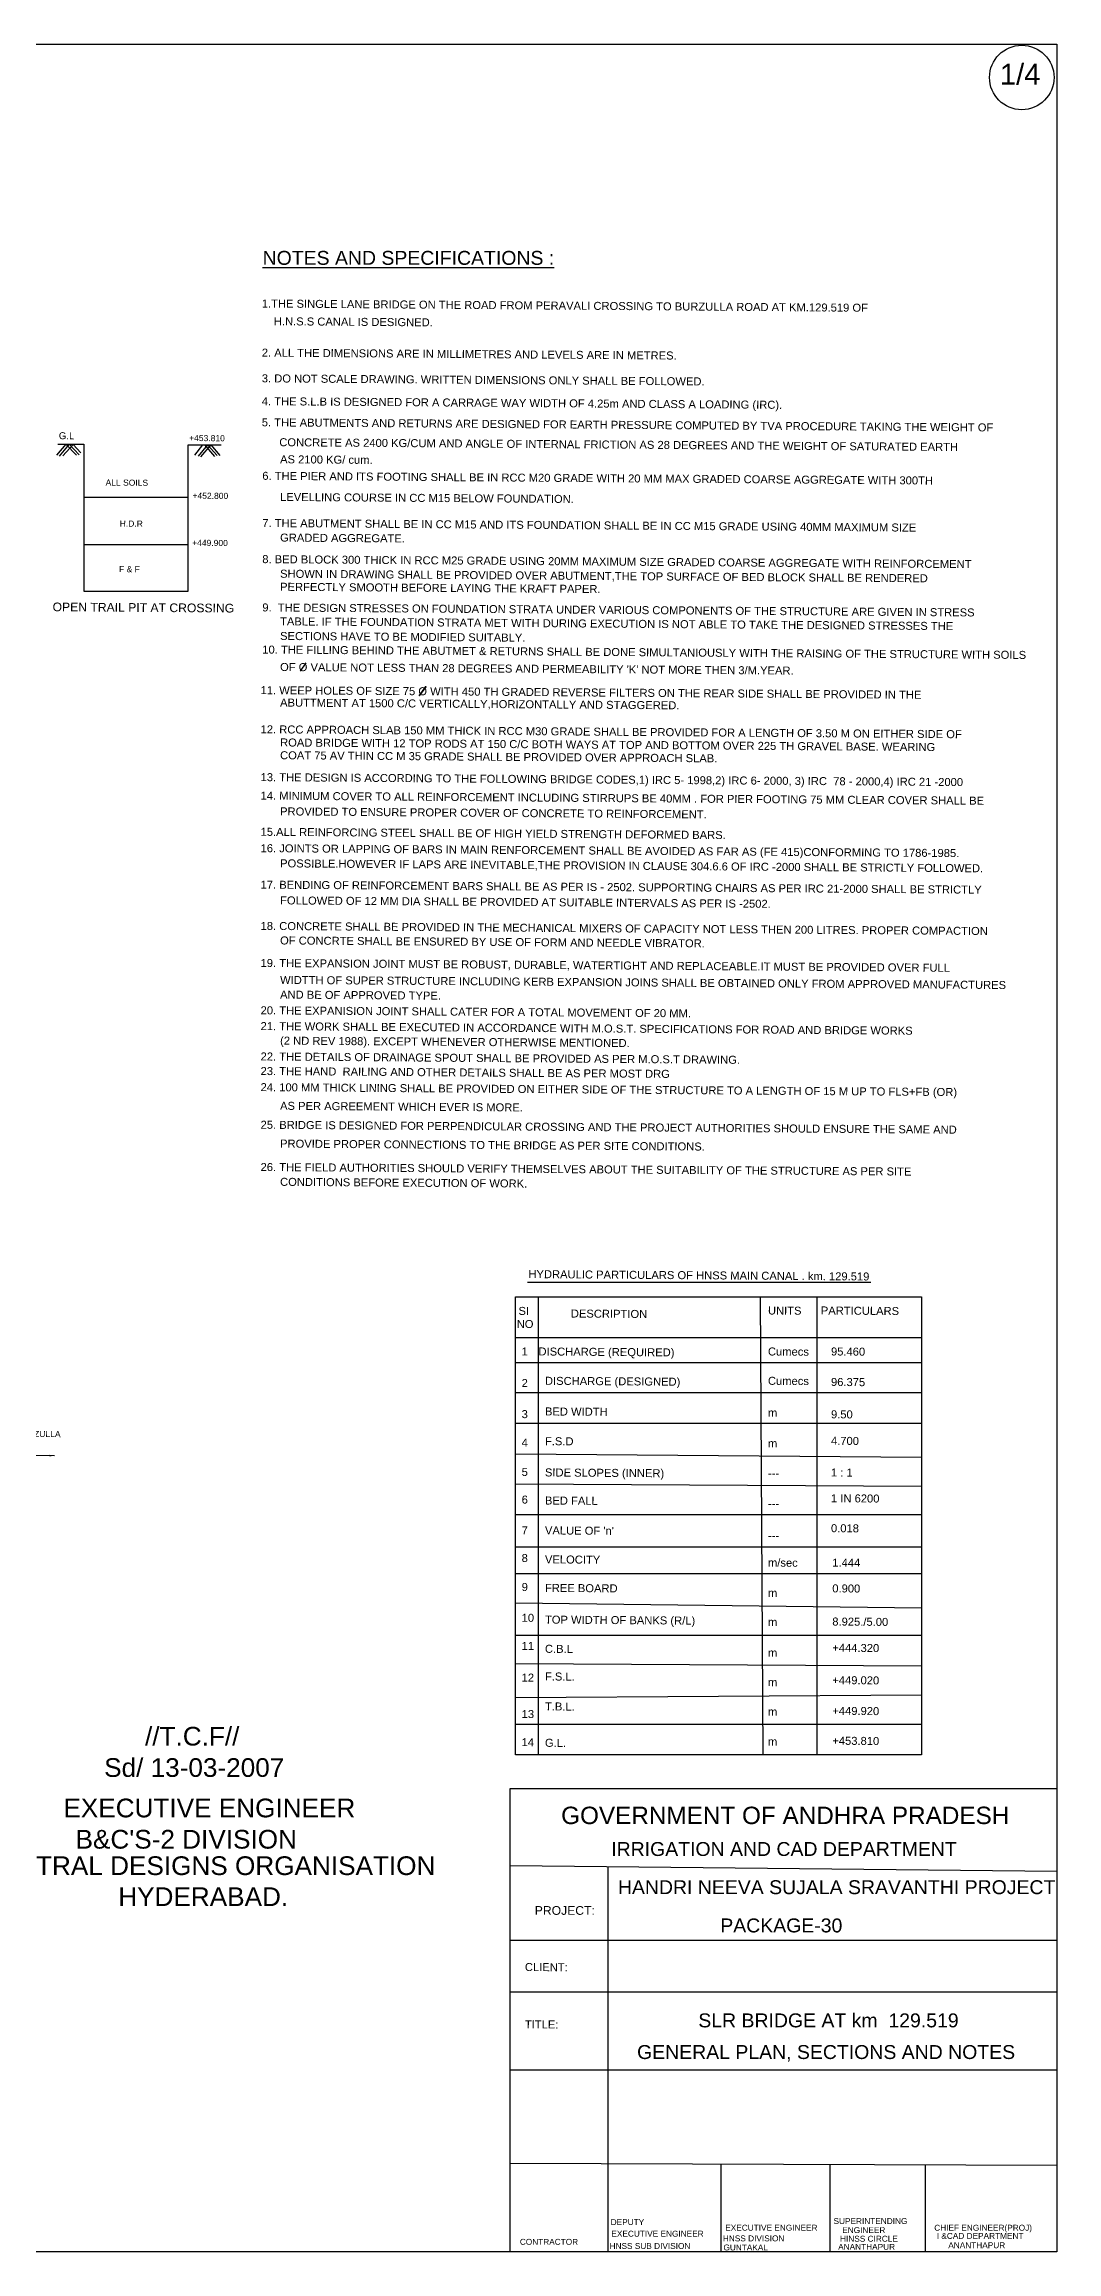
# Model space of a CAD drawing. Header units: millimetres. Extents: x 3893 to 82843, y 1293 to 64748.
# Drawn here: x 53733 to 82843, y 1293 to 64748 of the extents above; entities that cross this region are included whole.
import ezdxf

# ---------------------------------------------------------------- set-up
doc = ezdxf.new("R2010")
doc.units = ezdxf.units.MM
doc.header["$MEASUREMENT"] = 0
doc.layers.add('DRAWING', color=7, linetype='Continuous')
doc.layers.add('TEXT', color=7, linetype='Continuous')
doc.styles.get("Standard").update_dxf_attribs({"font": 'arial.ttf'})
doc.dimstyles.get("Standard").update_dxf_attribs({"dimtxt": 200, "dimasz": 150, "dimexe": 0.18, "dimexo": 0.0625, "dimgap": 0.09, "dimtad": 0, "dimdec": 0, "dimzin": 0, "dimdsep": 46, "dimtxsty": 'Standard', "dimcen": 0.09, "dimse1": 1, "dimse2": 1, "dimadec": 0, "dimazin": 0, "dimtfac": 1, "dimtdec": 0, "dimtofl": 0, "dimtmove": 0, "dimatfit": 3, "dimfxl": 1, "dimtolj": 1, "dimtzin": 0, "dimarcsym": 0})

msp = doc.modelspace()

# ---------------------------------------------------------------- linework, layer by layer
msp.add_lwpolyline([(82842.7, 1293.3), (3892.9, 1293.3), (3892.9, 64747.6), (82842.7, 64747.6)], close=True)
msp.add_circle((81834.2, 63789.7), 927)
at = {"layer": 'DRAWING'}
for points in [[(54360.8, 53253.7), (54088, 52930.4)], [(54122, 53253.7), (54876.5, 53253.7), (54876.5, 49021.6), (57871.3, 49021.6), (57871.3, 53230.5), (58823.1, 53230.5)], [(54451.8, 53253.7), (54164.9, 52909.5)], [(54577.7, 53253.7), (54269.9, 52916.4)], [(54360.8, 53253.7), (54661.6, 52930.4)], [(54451.8, 53253.7), (54738.6, 52944.4)], [(54563.2, 53237.8), (54787.6, 53000.3)], [(58285.5, 53230.5), (58054.6, 52930.4)], [(58425.4, 53230.5), (58159.5, 52902.5)], [(58523.3, 53230.5), (58229.5, 52881.5)], [(58341.4, 53230.5), (58628.3, 52895.5)], [(58425.4, 53230.5), (58705.2, 52923.4)], [(58523.3, 53230.5), (58782.2, 52923.4)], [(54876.5, 51723.2), (57871.3, 51723.2)], [(54876.5, 50366.6), (57871.3, 50366.6)]]:
    msp.add_lwpolyline(points, dxfattribs=at)
at = {"layer": 'TEXT'}
msp.add_line((61254.1, 46969.5), (61090.6, 46724.3), dxfattribs=at)
at = {"layer": 'TEXT', "lineweight": 30}
for p, q in [((64710.8, 46288), (64512.3, 46013.5)), ((64705.1, 46288), (64512.3, 46013.5)), ((64512.3, 46013.5), (64705.1, 46288)), ((64705.1, 46288), (64514, 46015.8)), ((64514, 46015.8), (64705.1, 46288)), ((64705.1, 46288), (64514, 46015.8)), ((67628.6, 29166.4), (77492.8, 29166.4)), ((67931.3, 28745.7), (67931.3, 15578.5)), ((74316.3, 28745.7), (74388.1, 15578.5)), ((75942.5, 28745.7), (75942.5, 15578.5)), ((67285.7, 27574.8), (78955.6, 27574.8)), ((67285.7, 26857.9), (78955.6, 26857.9)), ((78955.6, 26857.9), (78955.6, 26857.9)), ((67285.7, 25997.6), (78955.6, 25997.6)), ((67285.7, 25113.4), (78955.6, 25113.4)), ((67285.7, 24229.2), (78955.6, 24133.6)), ((78955.6, 24133.6), (78955.6, 24133.6)), ((67285.7, 23368.9), (78955.6, 23297.2)), ((67285.7, 22484.7), (78955.6, 22484.7)), ((67285.7, 21552.7), (78955.6, 21552.7)), ((67285.7, 20788), (78955.6, 20788)), ((67285.7, 19951.6), (78955.6, 19808.2)), ((67285.7, 19019.6), (78955.6, 19019.6)), ((67285.7, 18207.1), (78955.6, 18135.4)), ((67285.7, 17227.4), (78955.6, 17299)), ((67285.7, 16462.6), (78955.6, 16462.6)), ((67132, 12402.2), (82842.7, 12234.3)), ((69932.2, 12372.3), (69932.2, 1293.3)), ((67132, 10247.6), (82842.7, 10247.6)), ((67132, 8764.5), (82842.7, 8764.5)), ((67132, 6526), (82842.7, 6526)), ((67132, 3839.7), (82842.7, 3783.7)), ((73181.1, 3818.2), (73181.1, 1293.3)), ((76317.5, 3807), (76317.5, 1293.3)), ((79062.1, 3797.2), (79062.1, 1293.3))]:
    msp.add_line(p, q, dxfattribs=at)
for points in [[(67285.7, 28745.7), (78955.6, 28745.7), (78955.6, 15578.5), (67285.7, 15578.5)], [(67132, 14612.8), (82842.7, 14612.8), (82842.7, 1293.3), (67132, 1293.3)]]:
    msp.add_lwpolyline(points, close=True, dxfattribs=at)

# ---------------------------------------------------------------- texts
at = {"layer": 'TEXT'}
for s, height, p in [('1/4', 600, (81205.3, 63582.8)), ('%%UNOTES AND SPECIFICATIONS :', 400, (60012.8, 58405)), ('//T.C.F//', 537.82, (56633, 15845.2)), ('Sd/ 13-03-2007', 537.824, (55457.2, 14944.4)), ('EXECUTIVE ENGINEER', 537.824, (54286.7, 13782)), ('GOVERNMENT OF ANDHRA PRADESH', 500, (68593.4, 13588.4)), ("B&C'S-2 DIVISION", 537.824, (54635.8, 12883.3)), ('IRRIGATION AND CAD DEPARTMENT', 400, (70033.5, 12671.7)), ('CENTRAL DESIGNS ORGANISATION', 537.824, (51914.2, 12123.4)), ('HYDERABAD.', 537.82, (55863.2, 11232.7)), ('HANDRI NEEVA SUJALA SRAVANTHI PROJECT', 400, (70225.8, 11574.4)), ('PROJECT:', 250, (67835.9, 10980.5)), ('PACKAGE-30', 400, (73168, 10474.9)), ('SLR BRIDGE AT km  129.519', 400, (72536.4, 7746)), ('GENERAL PLAN, SECTIONS AND NOTES', 400, (70776.6, 6835.9)), ('DEPUTY', 170, (70018.6, 2063)), ('EXECUTIVE ENGINEER', 170, (73310.2, 1902)), ('SUPERINTENDING', 170, (76423.2, 2092.5)), ('ENGINEER', 170, (76673.5, 1832.5)), ('CHIEF ENGINEER(PROJ)', 170, (79318.5, 1901.1)), ('CONTRACTOR', 170, (67406.8, 1496.2)), ('HNSS SUB DIVISION', 170, (69986.2, 1377.2)), ('EXECUTIVE ENGINEER', 170, (70037.7, 1729.7)), ('HNSS DIVISION', 170, (73242.6, 1595)), ('GUNTAKAL', 170, (73258.8, 1333.9)), ('ANANTHAPUR', 170, (76556.6, 1352.8)), ('HINSS CIRCLE', 170, (76610.4, 1585.2)), ('I &CAD DEPARTMENT', 170, (79390.5, 1666.8)), ('ANANTHAPUR', 170, (79722.2, 1398.2))]:
    msp.add_text(s, height=height, dxfattribs=at).set_placement(p)
for s, height, p in [('1.THE SINGLE LANE BRIDGE ON THE ROAD FROM PERAVALI CROSSING TO BURZULLA ROAD AT KM.129.519 OF', 230, (59988.5, 57178.7)), ('H.N.S.S CANAL IS DESIGNED.', 230, (60334.6, 56668.2)), ('2. ALL THE DIMENSIONS ARE IN MILLIMETRES AND LEVELS ARE IN METRES.', 230, (59988.5, 55766.9)), ('3. DO NOT SCALE DRAWING. WRITTEN DIMENSIONS ONLY SHALL BE FOLLOWED.', 230, (59988.5, 55028.1)), ('4. THE S.L.B IS DESIGNED FOR A CARRAGE WAY WIDTH OF 4.25m AND CLASS A LOADING (IRC).', 230, (59988.5, 54371.3)), ('5. THE ABUTMENTS AND RETURNS ARE DESIGNED FOR EARTH PRESSURE COMPUTED BY TVA PROCEDURE TAKING THE WEIGHT OF', 230, (59988.5, 53764)), ('G.L', 200, (54153.6, 53393.9)), ('+453.810', 175, (57900, 53340.7)), ('CONCRETE AS 2400 KG/CUM AND ANGLE OF INTERNAL FRICTION AS 28 DEGREES AND THE WEIGHT OF SATURATED EARTH', 230, (60491, 53191.8)), ('AS 2100 KG/ cum.', 230, (60514.4, 52701.4)), ('ALL SOILS', 175, (55498.3, 52061.6)), ('6. THE PIER AND ITS FOOTING SHALL BE IN RCC M20 GRADE WITH 20 MM MAX GRADED COARSE AGGREGATE WITH 300TH', 230, (60003, 52226)), ('+452.800', 175, (57997.6, 51683.1)), ('LEVELLING COURSE IN CC M15 BELOW FOUNDATION.', 230, (60514.4, 51619.4)), ('H.D.R', 175, (55904.5, 50881.5)), ('7. THE ABUTMENT SHALL BE IN CC M15 AND ITS FOUNDATION SHALL BE IN CC M15 GRADE USING 40MM MAXIMUM SIZE', 230, (60003, 50869.9)), ('+449.900', 175, (57986.7, 50329)), ('GRADED AGGREGATE.', 230, (60514.4, 50450.8)), ('F & F', 175, (55886, 49572.2)), ('8. BED BLOCK 300 THICK IN RCC M25 GRADE USING 20MM MAXIMUM SIZE GRADED COARSE AGGREGATE WITH REINFORCEMENT', 230, (60003, 49831.1)), ('SHOWN IN DRAWING SHALL BE PROVIDED OVER ABUTMENT,THE TOP SURFACE OF BED BLOCK SHALL BE RENDERED', 230, (60514.4, 49412)), ('PERFECTLY SMOOTH BEFORE LAYING THE KRAFT PAPER.', 230, (60514.4, 49036.9)), ('OPEN TRAIL PIT AT CROSSING', 250, (53975, 48447.8)), ('9.  THE DESIGN STRESSES ON FOUNDATION STRATA UNDER VARIOUS COMPONENTS OF THE STRUCTURE ARE GIVEN IN STRESS', 230, (60003, 48442.9)), ('TABLE. IF THE FOUNDATION STRATA MET WITH DURING EXECUTION IS NOT ABLE TO TAKE THE DESIGNED STRESSES THE', 230, (60514.4, 48043.5)), ('SECTIONS HAVE TO BE MODIFIED SUITABLY.', 230, (60514.4, 47623.2)), ('10. THE FILLING BEHIND THE ABUTMET & RETURNS SHALL BE DONE SIMULTANIOUSLY WITH THE RAISING OF THE STRUCTURE WITH SOILS', 230, (60003, 47232.9)), ("OF O VALUE NOT LESS THAN 28 DEGREES AND PERMEABILITY 'K' NOT MORE THEN 3/M.YEAR.", 230, (60514.4, 46731.7)), ('11. WEEP HOLES OF SIZE 75 O WITH 450 TH GRADED REVERSE FILTERS ON THE REAR SIDE SHALL BE PROVIDED IN THE', 230, (59954, 46066.1)), ('ABUTTMENT AT 1500 C/C VERTICALLY,HORIZONTALLY AND STAGGERED.', 230, (60514.4, 45709.5)), ('12. RCC APPROACH SLAB 150 MM THICK IN RCC M30 GRADE SHALL BE PROVIDED FOR A LENGTH OF 3.50 M ON EITHER SIDE OF', 230, (59954, 44940.9)), ('COAT 75 AV THIN CC M 35 GRADE SHALL BE PROVIDED OVER APPROACH SLAB.', 230, (60514.4, 44194.6)), ('ROAD BRIDGE WITH 12 TOP RODS AT 150 C/C BOTH WAYS AT TOP AND BOTTOM OVER 225 TH GRAVEL BASE. WEARING', 230, (60514.4, 44562.3)), ('13. THE DESIGN IS ACCORDING TO THE FOLLOWING BRIDGE CODES,1) IRC 5- 1998,2) IRC 6- 2000, 3) IRC  78 - 2000,4) IRC 21 -2000', 230, (59954, 43565.8)), ('14. MINIMUM COVER TO ALL REINFORCEMENT INCLUDING STIRRUPS BE 40MM . FOR PIER FOOTING 75 MM CLEAR COVER SHALL BE ', 230, (59954, 43034.1)), ('PROVIDED TO ENSURE PROPER COVER OF CONCRETE TO REINFORCEMENT.', 230, (60514.4, 42581.2)), ('15.ALL REINFORCING STEEL SHALL BE OF HIGH YIELD STRENGTH DEFORMED BARS.', 230, (59954, 41994.8)), ('16. JOINTS OR LAPPING OF BARS IN MAIN RENFORCEMENT SHALL BE AVOIDED AS FAR AS (FE 415)CONFORMING TO 1786-1985.', 230, (59954, 41523.6)), ('POSSIBLE.HOWEVER IF LAPS ARE INEVITABLE,THE PROVISION IN CLAUSE 304.6.6 OF IRC -2000 SHALL BE STRICTLY FOLLOWED.', 230, (60514.4, 41088.1)), ('17. BENDING OF REINFORCEMENT BARS SHALL BE AS PER IS - 2502. SUPPORTING CHAIRS AS PER IRC 21-2000 SHALL BE STRICTLY ', 230, (59954, 40476.4)), ('FOLLOWED OF 12 MM DIA SHALL BE PROVIDED AT SUITABLE INTERVALS AS PER IS -2502.', 230, (60514.4, 40023.5)), ('18. CONCRETE SHALL BE PROVIDED IN THE MECHANICAL MIXERS OF CAPACITY NOT LESS THEN 200 LITRES. PROPER COMPACTION', 230, (59954, 39289.7)), ('OF CONCRTE SHALL BE ENSURED BY USE OF FORM AND NEEDLE VIBRATOR.', 230, (60514.4, 38871.7)), ('19. THE EXPANSION JOINT MUST BE ROBUST, DURABLE, WATERTIGHT AND REPLACEABLE.IT MUST BE PROVIDED OVER FULL', 230, (59954, 38225.1)), ('AND BE OF APPROVED TYPE.', 230, (60514.4, 37315.6)), ('WIDTTH OF SUPER STRUCTURE INCLUDING KERB EXPANSION JOINS SHALL BE OBTAINED ONLY FROM APPROVED MANUFACTURES', 230, (60514.4, 37737.3)), ('20. THE EXPANISION JOINT SHALL CATER FOR A TOTAL MOVEMENT OF 20 MM.', 230, (59954, 36863.9)), ('21. THE WORK SHALL BE EXECUTED IN ACCORDANCE WITH M.O.S.T. SPECIFICATIONS FOR ROAD AND BRIDGE WORKS', 230, (59954, 36410.1)), ('(2 ND REV 1988). EXCEPT WHENEVER OTHERWISE MENTIONED.', 230, (60514.4, 35992.1)), ('22. THE DETAILS OF DRAINAGE SPOUT SHALL BE PROVIDED AS PER M.O.S.T DRAWING.', 230, (59954, 35537.5)), ('23. THE HAND  RAILING AND OTHER DETAILS SHALL BE AS PER MOST DRG', 230, (59954, 35118.6)), ('24. 100 MM THICK LINING SHALL BE PROVIDED ON EITHER SIDE OF THE STRUCTURE TO A LENGTH OF 15 M UP TO FLS+FB (OR)', 230, (59954, 34655.1)), ('AS PER AGREEMENT WHICH EVER IS MORE.', 230, (60514.4, 34118.9)), ('25. BRIDGE IS DESIGNED FOR PERPENDICULAR CROSSING AND THE PROJECT AUTHORITIES SHOULD ENSURE THE SAME AND', 230, (59954, 33574.4)), ('PROVIDE PROPER CONNECTIONS TO THE BRIDGE AS PER SITE CONDITIONS.', 230, (60514.4, 33033)), ('26. THE FIELD AUTHORITIES SHOULD VERIFY THEMSELVES ABOUT THE SUITABILITY OF THE STRUCTURE AS PER SITE', 230, (59954, 32359.9)), ('CONDITIONS BEFORE EXECUTION OF WORK.', 230, (60514.4, 31933.7)), ('HYDRAULIC PARTICULARS OF HNSS MAIN CANAL . km. 129.519', 230, (67652.2, 29281.9)), ('NO', 230, (67315.7, 27849.3)), ('SI', 230, (67367.1, 28223.7)), ('DESCRIPTION', 230, (68872.1, 28148.9)), ('UNITS', 230, (74538.1, 28235.7)), ('PARTICULARS', 230, (76058, 28235.7)), ('1', 230, (67457.8, 27057.9)), ('DISCHARGE (REQUIRED)', 230, (67941.7, 27057.9)), ('Cumecs', 230, (74538.1, 27057.9)), ('95.460', 230, (76349.5, 27057.9)), ('2', 230, (67457.8, 26151.1)), ('DISCHARGE (DESIGNED)', 230, (68127.8, 26214.9)), ('Cumecs', 230, (74538.1, 26214.9)), ('96.375', 230, (76349.5, 26181.6)), ('3', 230, (67457.8, 25257.3)), ('BED WIDTH', 230, (68127.8, 25334.6)), ('m', 230, (74538.1, 25299.2)), ('9.50', 230, (76349.5, 25251.9)), ('BURZULLA', 175, (52928.6, 24717.4)), ('4', 230, (67457.8, 24441.3)), ('F.S.D', 230, (68127.8, 24479.2)), ('m', 230, (74538.1, 24417.3)), ('4.700', 230, (76349.5, 24490.4)), ('5', 230, (67457.8, 23595.3)), ('SIDE SLOPES (INNER)', 230, (68127.8, 23581.1)), ('---', 230, (74538.1, 23556.7)), ('1 : 1', 230, (76349.5, 23580.5)), ('6', 230, (67457.8, 22800.5)), ('BED FALL', 230, (68127.8, 22774.2)), ('1 IN 6200', 230, (76349.5, 22838.8)), ('---', 230, (74538.1, 22686.3)), ('0.018', 230, (76349.5, 21978.3)), ('7', 230, (67457.8, 21916.1)), ("VALUE OF 'n'", 230, (68127.8, 21915.2)), ('---', 230, (74538.1, 21766.6)), ('8', 230, (67457.8, 21121.3)), ('VELOCITY', 230, (68127.8, 21082.2)), ('m/sec', 230, (74538.1, 20989.8)), ('1.444', 230, (76387.2, 20989.8)), ('9', 230, (67457.8, 20288.1)), ('FREE BOARD', 230, (68127.8, 20262.3)), ('0.900', 230, (76387.2, 20248.3)), ('m', 230, (74538.1, 20118.8)), ('10', 230, (67457.8, 19403.7)), ('TOP WIDTH OF BANKS (R/L)', 230, (68127.8, 19351.2)), ('m', 230, (74538.1, 19283.2)), ('8.925./5.00', 230, (76387.2, 19294.9)), ('11', 230, (67457.8, 18596.1)), ('C.B.L', 230, (68127.8, 18512.3)), ('m', 230, (74538.1, 18400.5)), ('+444.320', 230, (76387.2, 18541.7)), ('12', 230, (67457.8, 17686)), ('F.S.L.', 230, (68127.8, 17716.9)), ('+449.020', 230, (76387.2, 17611.9)), ('m', 230, (74538.1, 17553)), ('13', 230, (67457.8, 16638)), ('T.B.L.', 230, (68127.8, 16856.2)), ('m', 230, (74538.1, 16705.6)), ('+449.920', 230, (76387.2, 16729.2)), ('14', 230, (67457.8, 15828.9)), ('G.L.', 230, (68127.8, 15810.2)), ('m', 230, (74538.1, 15846.4)), ('+453.810', 230, (76387.2, 15870)), ('CLIENT:', 230, (67551.5, 9365.4)), ('TITLE:', 230, (67551.5, 7719.1))]:
    msp.add_text(s, height=height, rotation=359.593996, dxfattribs=at).set_placement(p)

# ---------------------------------------------------------------- leaders
msp.add_leader([(54033.9, 24176.9), (51949.1, 24196.9)], dimstyle='Standard', override={"dimgap": 0.09, "dimtad": 0}, dxfattribs=at)

doc.saveas('drawing.dxf')
